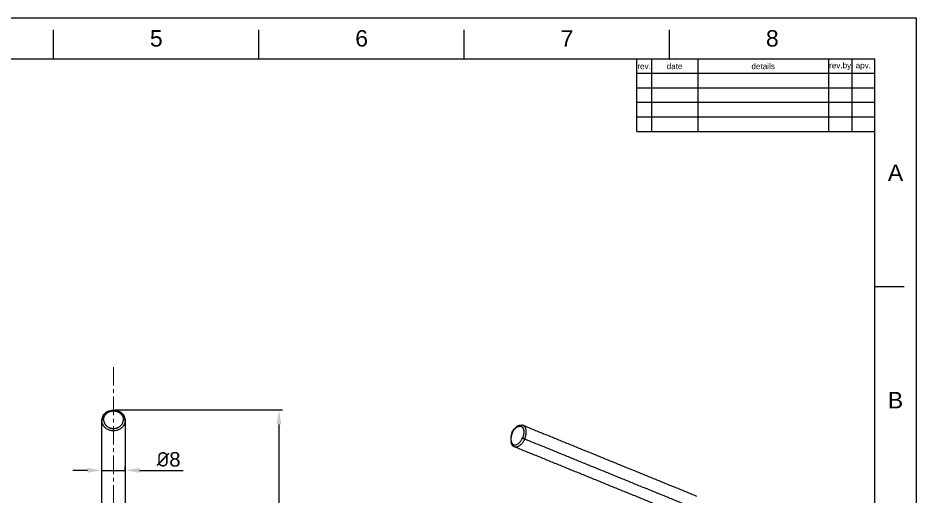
# Model space of a CAD drawing. Header units: millimetres. Extents: x 4812 to 5406, y -1197 to -777.
# Drawn here: x 5097.1 to 5406.4, y -941.5 to -776.8 of the extents above; entities that cross this region are included whole.
import ezdxf

# ---------------------------------------------------------------- set-up
doc = ezdxf.new("R2010")
doc.units = ezdxf.units.MM
doc.header["$LTSCALE"] = 0.1
doc.linetypes.add('CENTERX2', pattern=[101.6, 63.5, -12.7, 12.7, -12.7])
doc.layers.get('0').update_dxf_attribs({"lineweight": 13})
for name, color, linetype, lineweight in [('CENTER', 1, 'CENTERX2', 15), ('DIM', 3, 'Continuous', 9), ('TEXT', 2, 'Continuous', 15)]:
    doc.layers.add(name, color=color, linetype=linetype, lineweight=lineweight)
doc.layers.add('FORM', color=7, linetype='Continuous')
doc.styles.get("Standard").update_dxf_attribs({"font": 'arial.ttf'})
doc.dimstyles.new('사본 ISO-25', dxfattribs={"dimtxt": 5, "dimasz": 5, "dimexe": 1.25, "dimexo": 0.625, "dimgap": 1.2, "dimtad": 1, "dimtih": 1, "dimtoh": 1, "dimdec": 1, "dimdsep": 46, "dimtxsty": 'Standard', "dimcen": 5, "dimclrd": 3, "dimclre": 3, "dimclrt": 4, "dimadec": 0, "dimazin": 0, "dimtfac": 1, "dimtdec": 1, "dimtmove": 0, "dimatfit": 3, "dimfxl": 1.25, "dimarcsym": 0})

# ---------------------------------------------------------------- blocks, each defined once
blk = doc.blocks.new('*D14')
at = {"layer": 'Defpoints', "color": 0, "transparency": 16777216}
for p in [(5130.03, -911.84), (5155.53, -1092.51), (5187.03, -1092.51)]:
    blk.add_point(p, dxfattribs=at)
at = {"layer": 'DIM', "color": 3, "lineweight": -2, "transparency": 16777216}
for p, q in [((5130.66, -911.84), (5188.28, -911.84)), ((5187.03, -916.84), (5187.03, -998.43)), ((5187.03, -1087.51), (5187.03, -1005.93)), ((5156.16, -1092.51), (5188.28, -1092.51))]:
    blk.add_line(p, q, dxfattribs=at)
at = {"layer": 'DIM', "color": 3, "transparency": 16777216}
for points in [[(5186.2, -916.84), (5187.87, -916.84), (5187.03, -911.84)], [(5186.2, -1087.51), (5187.87, -1087.51), (5187.03, -1092.51)]]:
    blk.add_solid(points, dxfattribs=at)
at = {"layer": 'DIM', "color": 4, "transparency": 16777216, "insert": (5187.03, -1002.18), "char_height": 5, "attachment_point": 5}
blk.add_mtext('180.7', dxfattribs=at)
blk = doc.blocks.new('*D16')
at = {"layer": 'Defpoints', "color": 0, "transparency": 16777216}
for p in [(5126.03, -933.65), (5134.03, -932.64), (5134.03, -933.65)]:
    blk.add_point(p, dxfattribs=at)
at = {"layer": 'DIM', "color": 3, "lineweight": -2, "transparency": 16777216}
for p, q in [((5121.03, -932.64), (5116.03, -932.64)), ((5126.03, -933.03), (5126.03, -931.39)), ((5126.03, -932.64), (5134.03, -932.64)), ((5134.03, -933.03), (5134.03, -931.39)), ((5139.03, -932.64), (5154.01, -932.64))]:
    blk.add_line(p, q, dxfattribs=at)
at = {"layer": 'DIM', "color": 3, "transparency": 16777216}
for points in [[(5121.03, -931.8), (5121.03, -933.47), (5126.03, -932.64)], [(5139.03, -931.8), (5139.03, -933.47), (5134.03, -932.64)]]:
    blk.add_solid(points, dxfattribs=at)
at = {"layer": 'DIM', "color": 4, "transparency": 16777216, "insert": (5149.02, -928.88), "char_height": 5, "attachment_point": 5}
blk.add_mtext('{\\fISOCPEUR|b0|i0|c0|p34;%%C}8', dxfattribs=at)

msp = doc.modelspace()

# ---------------------------------------------------------------- linework, layer by layer
at = {"extrusion": (0, 0, -1)}
msp.add_arc((-5271.79, -921.64), 4.9, 350.5497, 22.8248, dxfattribs=at)
at = {"lineweight": -3}
for points, knots in [([(5126.03, -915.46), (5126.03, -914.99), (5126.13, -914.53), (5126.33, -914.1), (5126.53, -913.64), (5126.84, -913.23), (5127.23, -912.88), (5127.62, -912.53), (5128.08, -912.27), (5128.58, -912.09), (5129.05, -911.93), (5129.54, -911.84), (5130.03, -911.84)], [0, 0, 0, 0, 1.520285, 1.520285, 1.520285, 3.159035, 3.159035, 3.159035, 4.78466, 4.78466, 4.78466, 6.276426, 6.276426, 6.276426, 6.276426]), ([(5130.03, -911.84), (5130.53, -911.84), (5131.02, -911.93), (5131.48, -912.09), (5131.99, -912.27), (5132.45, -912.53), (5132.84, -912.88), (5133.23, -913.23), (5133.54, -913.64), (5133.74, -914.1), (5133.92, -914.51), (5134.02, -914.94), (5134.03, -915.37)], [0, 0, 0, 0, 1.491766, 1.491766, 1.491766, 3.117392, 3.117392, 3.117392, 4.756141, 4.756141, 4.756141, 6.180674, 6.180674, 6.180674, 6.180674]), ([(5268.93, -917.54), (5269.3, -917.27), (5269.69, -917.09), (5270.08, -917.02), (5270.43, -916.96), (5270.78, -916.99), (5271.09, -917.12)], [3.026813, 3.026813, 3.026813, 3.026813, 4.635855, 4.635855, 4.635855, 6.039071, 6.039071, 6.039071, 6.039071])]:
    msp.add_open_spline(points, degree=3, knots=knots, dxfattribs=at)
for points, weights in [([(5126.63, -915.18), (5126.63, -912.17), (5130.03, -912.17)], [1, 0.70710678119, 1]), ([(5130.03, -912.17), (5133.43, -912.17), (5133.43, -915.18)], [1, 0.707106781184, 1]), ([(5126.63, -915.18), (5126.03, -915.18), (5126.03, -915.46)], [1, 0.707106781186, 1]), ([(5133.43, -915.18), (5134.03, -915.18), (5134.03, -915.46)], [1, 0.707106781187, 1]), ([(5267.37, -919.8), (5268.71, -916.67), (5270.47, -917.51)], [1, 0.70710678119, 1]), ([(5271.16, -917.15), (5270.71, -916.96), (5270.47, -917.51)], [1, 0.707106781186, 1]), ([(5270.47, -917.51), (5272.23, -918.36), (5270.89, -921.48)], [1, 0.707106781184, 1]), ([(5271.66, -921.81), (5273.24, -918.14), (5271.16, -917.15)], [1, 0.707106781184, 1]), ([(5267.37, -919.8), (5267.27, -919.75), (5267.27, -919.74)], [1, 0.880437853589, 0.858488802574]), ([(5270.89, -921.48), (5271.2, -921.63), (5271.66, -921.81)], [1, 0.707106781187, 1])]:
    msp.add_rational_spline(points, weights, degree=2, dxfattribs=at)
for points, degree in [([(5126.03, -951.85), (5126.03, -933.65), (5126.03, -915.46)], 2), ([(5134.03, -915.46), (5134.03, -933.65), (5134.03, -951.85)], 2), ([(5267.27, -919.75), (5267.67, -918.83), (5268.25, -918.04), (5268.93, -917.54)], 3), ([(5271.18, -917.15), (5301.03, -929.32), (5330.88, -941.49)], 2), ([(5327.86, -948.89), (5297.97, -936.71), (5268.08, -924.53)], 2), ([(5271.66, -921.81), (5301.55, -934), (5331.44, -946.18)], 2)]:
    msp.add_open_spline(points, degree=degree, dxfattribs=at)
for points, weights, knots in [([(5134.03, -915.46), (5134.03, -919.01), (5130.03, -919.01), (5126.03, -919.01), (5126.03, -915.46)], [1, 0.707106781186, 1, 0.707106781186, 1], [0, 0, 0, 6.283185, 6.283185, 12.566371, 12.566371, 12.566371]), ([(5126.63, -915.18), (5126.63, -918.2), (5130.03, -918.2), (5133.43, -918.2), (5133.43, -915.18)], [1, 0.707106781186, 1, 0.707106781186, 1], [-10.681415, -10.681415, -10.681415, -5.340708, -5.340708, 0, 0, 0]), ([(5267.37, -919.8), (5266.03, -922.92), (5267.79, -923.76), (5269.55, -924.6), (5270.89, -921.48)], [1, 0.707106781186, 1, 0.707106781186, 1], [-10.681415, -10.681415, -10.681415, -5.340708, -5.340708, 0, 0, 0]), ([(5271.66, -921.81), (5270.15, -925.31), (5267.14, -924.17), (5266.99, -922.61)], [1, 0.716943772296, 1.18695343194, 1], [0, 0, 0, 6.072161, 10.808748, 10.808748, 10.808748])]:
    msp.add_rational_spline(points, weights, degree=2, knots=knots, dxfattribs=at)
at = {"layer": 'CENTER'}
msp.add_lwpolyline([(5130.03, -1106.62), (5130.03, -896.34)], dxfattribs=at)
at = {"layer": 'FORM'}
for p, q in [((5109.42, -790.93), (5109.42, -780.92)), ((5180.14, -790.93), (5180.14, -780.92)), ((5250.86, -790.93), (5250.86, -780.92)), ((5321.58, -790.93), (5321.58, -780.92)), ((5392.3, -790.93), (4826.54, -790.93)), ((5310.28, -815.93), (5310.28, -790.93)), ((5315.28, -790.93), (5315.28, -815.93)), ((5331.28, -790.93), (5331.28, -815.93)), ((5376.29, -790.93), (5376.29, -815.93)), ((5384.29, -790.93), (5384.29, -815.93)), ((5392.3, -1182.71), (5392.3, -790.93)), ((5392.3, -795.93), (5310.28, -795.93)), ((5392.3, -800.93), (5310.28, -800.93)), ((5392.3, -805.93), (5310.28, -805.93)), ((5392.3, -810.93), (5310.28, -810.93)), ((5310.28, -815.93), (5392.3, -815.93)), ((5392.3, -869.28), (5402.3, -869.28))]:
    msp.add_line(p, q, dxfattribs=at)
at = {"layer": 'FORM', "color": 7}
msp.add_lwpolyline([(4812.4, -776.78), (5406.44, -776.78), (5406.44, -1196.85), (4812.4, -1196.85)], close=True, dxfattribs=at)

# ---------------------------------------------------------------- texts
at = {"layer": 'FORM', "char_height": 5.66, "attachment_point": 5}
for s, width, insert in [('5', 50.0086, (5144.78, -783.85)), ('6', 50.0086, (5215.5, -783.85)), ('7', 50.0086, (5286.22, -783.85)), ('8', 50.0086, (5356.94, -783.85)), ('A', 10.0017, (5399.37, -830.1)), ('B', 10.0017, (5399.37, -908.46))]:
    msp.add_mtext_dynamic_manual_height_columns(s, width=width, gutter_width=12.5, heights=[0], dxfattribs=dict(at, insert=insert))
at = {"layer": 'TEXT', "char_height": 2, "attachment_point": 5}
for s, width, insert in [('rev.', 5.0009, (5312.78, -793.43)), ('date', 16.0027, (5323.28, -793.43)), ('details', 45.0077, (5353.79, -793.43)), ('rev.by', 8.0014, (5380.29, -793.43)), ('apv.', 8.0014, (5388.29, -793.43))]:
    msp.add_mtext_dynamic_manual_height_columns(s, width=width, gutter_width=12.5, heights=[0], dxfattribs=dict(at, insert=insert))

# ---------------------------------------------------------------- dimensions: what is measured, and where the dimension line sits
at = {"layer": 'DIM'}
dim = msp.add_linear_dim(base=(5187.03, -1092.51), p1=(5130.03, -911.84), p2=(5155.53, -1092.51), angle=90, dimstyle='사본 ISO-25', dxfattribs=at)
dim.commit()
dim.dimension.update_dxf_attribs({"geometry": '*D14', "text_midpoint": (5187.03, -1002.18)})
dim = msp.add_linear_dim(base=(5134.03, -932.64), p1=(5126.03, -933.65), p2=(5134.03, -933.65), text='{\\fISOCPEUR|b0|i0|c0|p34;%%C}<>', dimstyle='사본 ISO-25', dxfattribs=at)
dim.commit()
dim.dimension.update_dxf_attribs({"geometry": '*D16', "text_midpoint": (5149.02, -932.64), "dimtype": 160})

doc.saveas('drawing.dxf')
